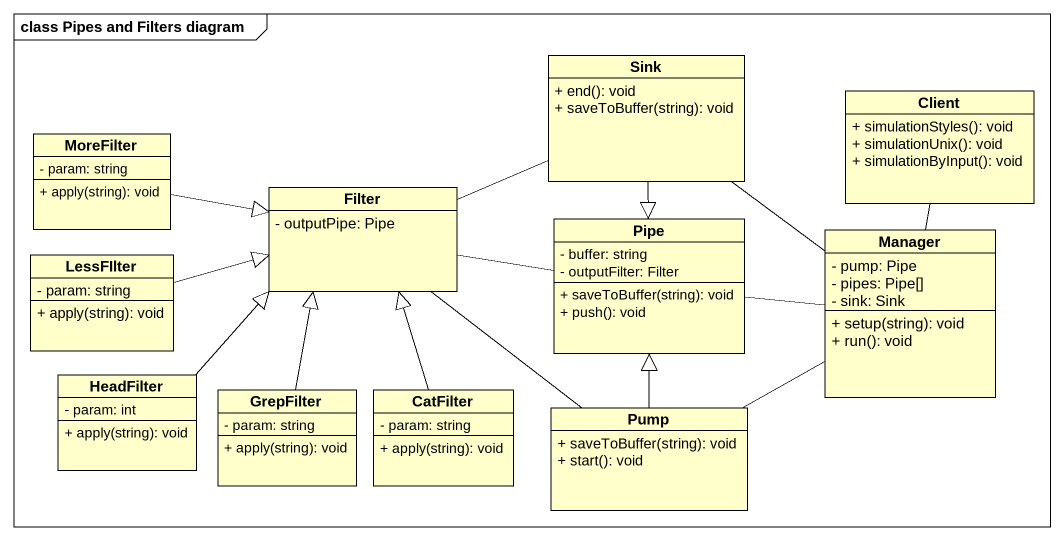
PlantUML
@startuml
mainframe class Pipes and Filters diagram
hide circle
hide empty members
skinparam classAttributeIconSize 0
class Sink {
  + end(): void
  + saveToBuffer(string): void
}
class Client {
  + simulationStyles(): void
  + simulationUnix(): void
  + simulationByInput(): void
}
class MoreFilter {
  - param: string
  + apply(string): void
}
class Filter {
  - outputPipe: Pipe
}
class LessFIlter {
  - param: string
  + apply(string): void
}
class Pipe {
  - buffer: string
  - outputFilter: Filter
  + saveToBuffer(string): void
  + push(): void
}
class Manager {
  - pump: Pipe
  - pipes: Pipe[]
  - sink: Sink
  + setup(string): void
  + run(): void
}
class HeadFilter {
  - param: int
  + apply(string): void
}
class GrepFilter {
  - param: string
  + apply(string): void
}
class CatFilter {
  - param: string
  + apply(string): void
}
class Pump {
  + saveToBuffer(string): void
  + start(): void
}
Sink --|> Pipe
Sink -- Manager
Client -- Manager
MoreFilter -right-|> Filter
Filter -right- Sink
Filter -- Pump
LessFIlter -right-|> Filter
Pipe -left- Filter
Pipe -right- Manager
HeadFilter -up-|> Filter
GrepFilter -up-|> Filter
CatFilter -up-|> Filter
Pump -up-|> Pipe
Pump -right- Manager
@enduml
